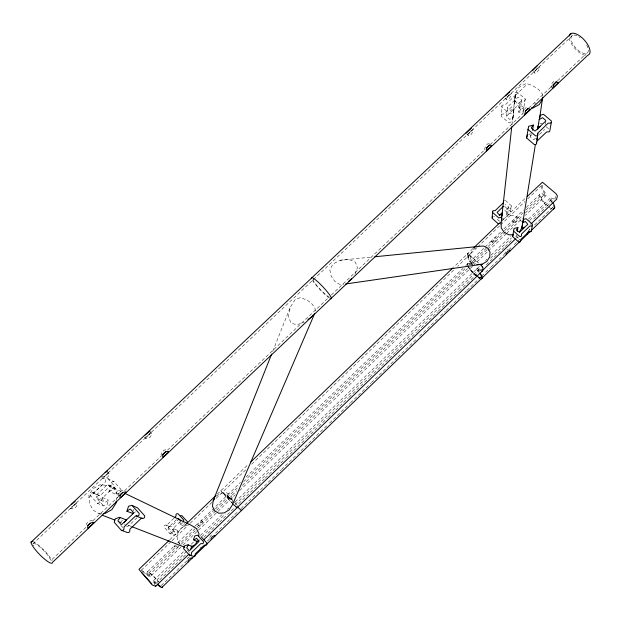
<?xml version="1.0" encoding="UTF-8"?>
<svg xmlns="http://www.w3.org/2000/svg" width="621" height="621" viewBox="0 0 621 621"><rect width="100%" height="100%" fill="white"/><g stroke="black" fill="none" stroke-linecap="round" stroke-linejoin="round"><path stroke-width="0.47" stroke-dasharray="3.1 2.33" d="M542.544 95.525L542.296 93.825L538.36 89.284L532.143 85.372L527.501 83.882L525.133 83.951L518.954 87.359L515.477 93.057L515.453 101.122L519.109 107.487L524.566 109.343M523.317 212.537L517.029 218.584L516.431 220.866L514.755 222.481L513.435 222.465L512.201 220.929L515.942 217.397L517.184 218.499L496.163 238.666L495.581 240.979L493.842 242.656L492.445 242.671L491.203 241.119L495.046 237.494L496.288 238.611L468.397 265.377M513.435 222.465L513.451 222.031M473.078 248.416L467.528 253.748L467.427 256.644L470.081 261.837M467.481 256.69L467.582 253.803L453.602 267.224M477.091 247.515L468.77 255.51L468.684 257.793L469.74 260.37M468.739 257.847L468.832 255.565L457.661 266.293M168.617 527.136L168.578 527.803L170.922 530.396L174.889 532.104L177.715 530.505L176.511 534.44L173.826 535.147L169.844 533.486L164.076 527.089L164.161 525.754L165.923 524.931L170.814 526.887L179.112 518.931M100.47 514.483L93.189 510.152L89.416 503.258L88.912 495.162L93.15 488.595L99.872 484.838L108.349 485.397L121.359 491.661M518.675 112.129L520.53 109.801L521.632 99.997L518.527 97.365L517.735 97.388L507.489 107.053L506.62 116.74L509.67 119.356L512.946 117.548L511.867 121.763L508.677 122.632L501.17 116.189L501.939 105.787L502.707 105.058L505.075 104.996L515.314 95.339L515.267 93.22L516.035 92.498L517.611 92.451L525.265 98.925L523.293 110.949L519.342 112.3L518.675 112.129L519.816 102.442L521.648 100.711M519.816 102.442L519.761 103.07L520.445 103.241L524.466 101.867L525.265 98.925M505.292 200.35L511.44 205.784L510.02 214.144L506.821 215.239L506.325 214.571L507.792 213.166L508.506 206.646L505.37 204.449M508.521 207.235L506.992 209.184L510.78 208.221L511.44 205.784M501.139 114.792L501.9 114.07L504.229 114.008L514.304 104.499L515.088 94.384M511.976 124.759L515.477 93.057M512.946 117.548L513.947 108.574L510.609 110.414L507.504 107.759L507.489 107.053M514.405 103.963L515.422 94.788M513.171 118.137L513.947 108.574M232.603 502.762L232.875 500.425M506.278 215.091L507.039 208.656M535.434 138.242L534.083 139.523L533.299 139.546L530.202 136.892L530.567 133.569M514.079 103.56L515.011 101.697L516.563 101.658L524.085 108.046M186.711 524.644L182.83 525.599L184.53 523.472M182.83 525.599L178.972 523.806L180.703 521.648M119.418 493.105L115.001 494.021L117.159 491.374L117.222 490.559L114.396 487.4L107.542 484.465L95.968 495.387L95.906 496.218L98.77 499.447L104.996 502.117L105.795 502.125L108.551 500.13L106.967 505.013L103.614 505.905L97.357 503.297L90.317 495.348L90.449 493.687L92.669 492.655L100.051 495.659L111.4 484.939L111.586 482.501L112.44 481.694L114.023 481.71L120.986 489.464L119.853 492.818M115.001 494.021L108.954 491.211L111.159 488.51L111.221 487.687L108.349 484.473M545.122 124.588L545.58 121.941M542.808 185.112C541.768 188.334 544.097 191.291 545.898 193.752L546.084 195.25L545.44 196.003L525.296 215.402M315.243 310.865L314.956 307.822L311.61 303.522L306.487 299.539L305.152 299.477L300.719 297.381L294.905 299.904L290.333 307.17L288.765 314.94L288.548 316.477L290.907 323.099L296.985 324.83L304.197 322.012M201.15 520.188L201.142 522.044L199.24 523.868L197.245 524.396L240.428 482.408M201.522 520.282L202.694 521.57L202.314 523.324L200.412 525.156L198.417 525.684L197.245 524.396M555.756 196.36L555.368 198.099L553.272 200.117M154.489 584.904L154.745 584.05L152.983 581.116L184.297 550.928M116.298 500.2L117.648 495.83L115.032 489.495L108.349 485.397M92.296 521.128L92.071 520.483L89.036 521.213L86.342 523.759L86.04 526.197L86.645 526.329M514.165 109.172L512.845 112.851L509.6 113.736L501.962 107.208L501.939 105.787M107.2 471.083L109.482 474.219L107.829 476.99L104.724 478.713L102.799 478.434L101.246 476.695M120.753 522.804L121.328 521.104L123.276 520.359M133.375 510.757L133.942 509.236M272.743 351.331L290.333 307.17M354.917 274.381L357.448 267.604L355.367 262.163L348.909 259.493L347.38 259.617L340.098 260.246L332.903 264.088L329.844 269.925L331.195 276.213L334.929 281.484L339.703 284.395L343.716 284.17M149.754 431.013L151.928 434.219L150.243 437.005L147.224 438.651L145.438 438.255L143.87 436.555M484.543 149.723L485.451 146.028L487.842 143.761L489.767 143.971L491.459 145.446M186.494 551.401L154.559 582.195L155.266 583.841M75.583 503.266L74.365 505.331L71.19 507.101M141.355 569.985L148.683 575.527L148.667 574.984A10.906 1.63 46.6 0 1 149.49 572.671A10.906 1.63 46.6 0 1 159.706 582.948M107.93 472.496L106.276 475.259L103.171 476.975L101.526 476.509M502.04 221.262L503.825 218.266L508.576 215.619L514.126 215.526L518.993 218.002L521.399 221.666M150.36 432.527L148.683 435.313L145.656 436.951M471.199 130.301L469.321 133.22L466.922 134.33L468.591 135.782L470.99 134.672L472.868 131.753L473.148 129.51L467.799 134.547L468.591 135.782M209.719 537.53L211 535.535L213.166 534.207M509.321 94.392L507.419 97.318L505.09 98.374L506.767 99.802L509.096 98.747L510.998 95.813L511.378 93.484L506.092 98.467L506.767 99.802M522.828 113.48L523.922 109.622L526.29 107.379M537.421 67.914L535.512 70.856L533.229 71.865L534.914 73.278L537.196 72.261L539.106 69.327L539.564 66.936L534.324 71.873L534.914 73.278M552.76 88.182L551.052 86.754L551.114 85.9L552.279 82.787L554.623 80.567M476.765 269.149L477.246 268.567L480.305 270.034M505.354 253.026L504.733 253.748L506.418 250.24L507.582 249.603M214.649 509.608L179.648 543.732L178.483 542.436L177.684 542.824M70.701 508.669L76.717 503.01L77.54 504.33L75.902 507.085L72.727 508.863L70.701 508.669L69.156 506.907M553.885 198.953L550.548 197.804L549.888 198.557L550.881 201.095A8.578 2.911 45.5 0 1 552.085 202.788M102.799 478.434L108.753 472.822M145.438 438.255L151.322 432.713M161.235 585.603L187.115 560.608L186.68 559.816L187.915 557.883L190.042 556.563M199.931 548.234L201.289 546.922M207.414 541.007L210.131 538.384M215.572 533.128L234.109 515.228M234.792 514.568L237.54 511.914M240.987 508.591L259.819 490.404M260.517 489.728L280.746 470.19M281.445 469.515L326.786 425.734M329.572 423.041L349.802 403.503M350.5 402.835L370.729 383.297M371.428 382.621L397.238 357.696M397.937 357.028L416.769 338.841M419.555 336.147L437.696 318.627M440.483 315.934L445.366 311.222M446.064 310.547L460.014 297.071M460.712 296.403L466.293 291.008M466.992 290.341L480.941 276.865M481.578 276.151L485.017 272.829M485.707 272.161L490.528 267.504M491.219 266.844L504.299 254.206M508.708 249.945L511.479 247.267M514.25 244.596L517.029 241.918M517.72 241.251L519.8 239.24M528.533 230.694L529.829 229.661M534.642 224.911L553.42 206.77M526.111 209.851L540.782 195.731M148.815 572.95L177.101 545.851M215.34 508.948L238.821 486.359M243.704 481.655L465.657 268.109M179.306 545.409L177.451 547.194L175.471 547.753L174.144 546.162L175.394 545.052M487.027 249.774L471.323 264.779M487.718 249.099L522.54 215.596M525.327 212.91L544.819 194.148L541.9 188.768L541.194 185.78M148.683 575.527L180.571 544.827M181.262 544.159L197.214 528.813M197.905 528.145L215.929 510.796M216.628 510.128L236.772 490.737M242.353 485.366L468.273 267.923M473.186 265.571L487.78 251.528M488.471 250.853L505.843 234.133M506.534 233.465L522.517 218.08M142.535 571.328L148.667 576.218L150.259 576.606L182.349 545.712M183.048 545.044L197.695 530.939M198.394 530.264L235.359 494.665M239.551 490.637L472.55 266.293M191.26 544.221L194.047 541.535M200.311 535.504L222.574 514.033M227.449 509.336L228.839 507.994M235.111 501.954L479.265 266.518M485.49 260.51L486.872 259.182M491.025 255.177L511.099 235.833M528.401 219.151L550.548 197.804M201.763 536.676L225.369 513.916M235.087 504.547L481.454 266.883M490.512 258.142L511.425 237.975M529.55 220.502L551.161 199.667L551.665 199.302L553.21 199.884M155.879 583.561L186.51 554.017M203.905 537.235L235.926 506.348M238.712 503.654L264.523 478.76M265.221 478.085L285.45 458.57M286.149 457.902L306.386 438.387M307.077 437.712L327.314 418.197M328.004 417.522L348.241 398.007M348.932 397.331L369.169 377.816M369.868 377.149L395.678 352.247M396.377 351.579L416.606 332.064M417.304 331.389L437.533 311.874M438.232 311.199L458.461 291.684M459.16 291.008L479.389 271.493M480.087 270.826L481.477 269.475L480.25 269.98M486.305 264.717L504.438 247.22M505.137 246.545L511.417 240.49M515.601 236.454L516.998 235.111M533.742 218.957L546.294 206.847M546.992 206.172L552.574 200.793M516.183 238.27L517.58 236.919M180.222 521.578L172.615 528.882L172.576 529.534L174.889 532.104M502.94 219.741L525.855 197.742M169.735 539.804L185.826 524.349M217.303 494.122L248.066 464.586M477.79 246.855L499.975 225.532M500.673 224.864L524.947 201.546M527.718 198.883L542.28 184.895M141.34 570.171L171.38 541.31M172.079 540.643L189.545 523.86M190.243 523.192L211.901 502.389M216.092 498.36L246.118 469.515M251.707 464.151L454.168 269.646M147.651 571.638L174.144 546.162M178.103 542.35L194.381 526.693M195.064 526.041L197.098 524.085M246.009 477.044L463.033 268.319M465.82 265.641L484.333 247.725M485.024 247.065L491.203 241.119M491.203 241.553L492.608 241.546L494.347 239.869L494.921 237.548L501.139 231.563M503.91 228.901L512.201 220.929M512.193 221.355L513.513 221.379L515.189 219.764L515.787 217.482L523.464 210.092M526.259 207.406L539.533 194.645M173.965 518.248L166.793 525.11L165.923 524.931M176.442 519.637L168.221 527.516L168.136 528.836L173.826 535.147M137.062 517.689L127.654 526.647L126.847 526.639L124.557 524.054M539.486 134.384L544.206 129.882L544.182 129.176M134.097 513.024L135.456 511.727M530.179 136.178L531.995 134.454M85.9 527.392L50.736 560.685A12.536 2.569 45.7 0 0 40.023 547.132A12.536 2.569 45.7 0 0 33.495 545.89M92.933 520.732L118.953 496.101M124.58 490.769L161.149 456.148M167.476 450.155L329.223 297.001A12.032 1.677 46.7 0 1 318.511 287.492A12.032 1.677 46.7 0 1 313.589 279.388M331.327 295.006L485.218 149.288M490.132 144.631L523.161 113.356M528.782 108.031L551.976 86.078M557.596 80.753L586.403 53.476M534.471 104.134L535.838 102.845M88.71 497.662L102.294 484.854M515.531 95.168L527.501 83.882M506.604 116.042L516.68 106.525L517.456 106.501L520.514 109.102L520.53 109.801M32.835 543.88L572.748 35.234M551.052 86.754L552.178 85.745M544.819 194.148L543.996 194.412A10.285 3.493 45.5 0 0 539.579 195.887A10.285 3.493 45.5 0 0 546.263 205.217M471.386 264.833L471.378 263.607M182.916 522.835L178.972 523.806M152.983 581.116L153.379 580.86L155.568 582.451A9.098 1.358 46.6 0 0 157.486 584.19M478.023 270.29L478.418 270.042M216.349 496.109L221.262 493.128L226.572 492.779L230.857 495.162L232.968 499.649M475.764 247.81L473.435 249.215L470.563 253.647L470.244 258.53L472.573 262.559L475.189 263.816M529.558 229.778L529.123 229.079M528.688 134.478L531.374 133.655M174.307 546.449L176.286 545.906M539.649 123.897L542.055 123.245M97.357 503.297L100.773 502.397L102.387 497.421L99.577 499.455L98.77 499.447M169.844 533.486L172.568 532.771L173.795 528.782L170.922 530.396M494.603 216.543L493.749 216.403M92.669 492.655L93.748 492.88L105.306 481.974L105.5 479.497L106.37 478.675L107.984 478.682L114.023 481.71M98.987 495.442L96.806 496.451L96.682 498.089L103.614 505.905M168.896 526.864L169.96 526.709M467.528 253.748L468.102 253.741M468.77 255.51L470.446 256.256M340.098 260.246L371.948 257.055M98.677 513.784L102.341 513.42M504.687 210.41L507.776 212.592L507.792 213.166M499.618 221.014L498.989 221.022L496.513 218.25M518.644 237.944L518.007 237.952L515.508 235.142M114.396 487.4L113.596 487.392L102.24 498.127L102.178 498.942L104.996 502.117M187.1 525.459L185.974 525.444L180.913 528.3L177.792 533.307L177.443 539.137L179.981 544.229M199.504 539.897L200.148 539.905M118.828 495.861L118.246 495.705L118.619 493.214L121.281 490.691L124.231 490.047L124.495 490.497M108.954 491.211L113.891 489.985L115.056 486.569L107.984 478.682M161.584 455.379L161.033 455.201L161.483 452.639L164.123 450.147L166.94 449.604L167.173 450.085M118.401 521.446L121.988 522.843M128.26 525.281L130.946 526.321M102.387 497.421L108.551 500.13M173.795 528.782L177.715 530.505M93.111 493.004L99.43 495.783M166.288 525.211L170.317 526.981M545.44 196.003L544.516 195.553A8.578 2.911 45.5 0 0 540.953 197.276A8.578 2.911 45.5 0 0 547.714 205.629M479.839 270.756L477.968 270.244L478.628 271.594M478.628 269.328L477.184 268.52L476.711 269.095L477.122 270.477M154.559 582.195L155.755 583.018M468.048 253.686L469.197 254.486M546.224 126.793L549.011 129.152M504.601 206.366L510.664 211.738M469.142 254.439L478.706 263.157M470.384 256.201L478.03 263.172M232.65 503.538L222.38 492.321L230.476 499.369L229.817 498.593A8.989 0.45 46.4 0 1 232.813 500.65M233.519 504.617L220.804 490.761L229.102 498.12L228.916 497.747A10.774 0.536 46.4 0 1 232.518 500.215M187.402 550.144L189.964 552.993M120.823 525.234L124.029 528.851M477.068 270.43L477.968 271.517M472.643 264.367L469.678 260.323M471.207 262.543L472.954 265.656M471.432 263.653L468.444 259.376M478.286 271.144L478.574 271.548M150.259 576.606L149.669 575.752A9.098 1.358 46.6 0 1 150.034 573.594A9.098 1.358 46.6 0 1 158.169 581.512M551.634 201.072L551.161 199.667M489.767 143.971L489.775 144.639M492.445 242.237L492.445 242.671M329.518 298.127A14.423 2.01 46.7 0 1 319.699 289.277A14.423 2.01 46.7 0 1 311.827 279.209M32.556 541.458A15.028 3.082 45.7 0 1 43.183 549.368A15.028 3.082 45.7 0 1 52.11 560.864M586.643 45.038A11.574 5.294 47.9 0 1 583.057 53.189A11.574 5.294 47.9 0 1 571.064 39.589A11.574 5.294 47.9 0 1 580.13 37.648M585.331 55.347A13.872 6.342 47.9 0 1 569.247 37.695M233.775 501.512A10.774 0.536 46.4 0 1 237.525 505.502M479.823 278.371A10.394 2.593 45.8 0 1 478.24 277.486M477.549 277.02A10.394 2.593 45.8 0 1 467.955 266.58A10.394 2.593 45.8 0 1 471.083 264.693M480.002 277.509A8.678 2.166 45.8 0 1 477.658 276.446M476.462 275.6A8.678 2.166 45.8 0 1 469.228 267.628M236.003 503.98A8.989 0.45 46.4 0 1 237.191 505.277M553.288 205.287A8.578 2.911 45.5 0 1 550.594 207.321M480.887 276.811A8.678 2.166 45.8 0 1 478.496 276.919M477.596 276.392A8.678 2.166 45.8 0 1 470.12 269.056A8.678 2.166 45.8 0 1 469.29 264.686M551.836 208.718A10.285 3.493 45.5 0 1 547.831 206.49M479.761 278.324A10.394 2.593 45.8 0 1 478.186 277.44M475.981 275.817A10.394 2.593 45.8 0 1 468.498 267.558M468.094 266.89A10.394 2.593 45.8 0 1 471.028 264.639"/><path stroke-width="0.93" d="M161.724 587.59L188.295 561.92L187.86 561.128L189.094 559.195L191.221 557.875L192.262 558.085L211.311 539.68L210.899 538.834L212.188 536.831L214.346 535.504L215.378 535.752L506.239 254.672L506.255 253.453L507.675 251.365L509.414 250.41L509.957 251.07L527.291 234.334L527.338 233.131L528.719 231.097M198.782 536.334L198.93 533.532L196.368 528.455L191.633 525.506L124.829 493.33M190.437 549.267L192.184 546.449L187.891 544.757L184.476 545.921L183.591 548.692L189.436 555.182L194.458 556.563L195.141 555.904L195.258 553.901L204.293 545.168L206.234 545.191L206.909 544.539L206.979 543.204L201.196 536.847M116.228 501.139L116.088 503.026L111.858 509.647L105.089 513.443L103.257 513.427M203.719 539.905L482.75 270.64L482.967 267.837L482.439 266.813M539.207 119.519L540.286 115.219L543.546 114.334L551.324 120.916L551.37 122.353L550.602 123.09L548.203 123.152L537.902 132.956L536.567 143.73L535.799 144.46L534.223 144.499L526.6 137.947L528.642 126.28L533.369 125.069L531.475 127.46L531.491 128.182L534.642 130.876L535.442 130.852L545.735 121.064L545.712 120.342L542.552 117.672L539.207 119.519L537.786 128.361L540.293 126.56M520.771 240.474L520.01 242.043L518.745 242.066L512.612 236.585L514.072 228.466L517.883 227.503L516.361 230.065L519.529 232.301L527.834 224.29L525.296 221.456L522.595 222.962L521.671 228.714L524.334 227.232M500.968 222.737L498.174 223.739L492.119 218.328L492.624 211.287L493.245 210.69L495.154 210.651L503.429 202.725L503.398 200.971L504.019 200.373M75.157 501.341L71.702 504.252M511.766 126.684L501.139 222.76L501.24 227.899L504.112 232.324L508.987 234.823L513.451 234.754M501.815 220.036L502.001 218.367M271.664 354.04L213.127 500.945L212.475 506.332L214.563 510.835L218.848 513.249L224.181 512.907L229.118 509.895L232.339 505.044L314.653 313.574M536.567 143.73L536.397 142.147M517.309 231.299L517.883 227.503M532.577 130.317L533.369 125.069M188.442 544.943L186.673 547.807L189.04 550.439L189.7 550.447L198.867 541.597L198.906 540.93L196.523 538.306L194.233 539.882L193.504 539.354L194.854 535.923L197.587 535.201L203.447 541.652L203.377 543.002L202.687 543.67L200.723 543.647L191.547 552.496L191.439 554.53L190.74 555.197L189.436 555.182M522.315 225.648L522.626 223.739M522.936 221.829L535.372 144.561M537.833 129.3L538.135 127.39M539.672 117.85L542.692 97.171M536.816 139.554L537.095 137.831M537.522 135.238L537.802 133.515M133.414 513.668L126.925 511.262L128.524 506.255L131.955 505.347L137.621 507.924L144.701 515.818L144.592 517.472L143.73 518.294L141.316 518.271L129.89 529.162L129.711 531.661L128.85 532.484L127.235 532.469L121.351 530.318L114.186 522.222L115.359 518.76L119.643 517.301L126.218 519.893L124.045 522.579M120.327 517.526L118.114 520.258L118.052 521.104L120.963 524.388L121.778 524.396L133.422 513.319L133.476 512.48L130.557 509.22L129.742 509.212L126.925 511.262M520.584 239.683L528.789 231.757L530.691 231.726L531.312 231.128L532.368 225.4L532.337 224.212L526.103 218.701L523.48 219.407L522.595 222.962M551.37 122.353L549.748 131.155L548.987 131.885L546.627 131.947L537.181 140.951M512.612 236.585L513.257 234.148M526.6 137.947L527.392 135.013M522.051 226.417L521.671 228.714M538.073 126.125L537.786 128.361M502.179 215.099L501.395 217.226L498.779 217.932L492.639 212.46L492.624 211.287M187.006 523.744L187.581 521.935L181.875 515.663L180.602 515.655M183.211 521.919L183.8 520.095L178.025 513.738L176.729 513.722L176.038 514.382L175.922 516.377L174.617 517.619M466.092 133.197L471.479 128.05M169.036 540.472L138.949 569.364L152.487 585.122L155.677 586.263L156.05 585.401M149.684 431.16L145.236 435.01M519.335 232.075L522.013 227.558M542.746 98.77L539.276 104.507L533.059 107.945L531.273 107.992M213.127 500.945L214.734 498.523M312.953 315.189L311.649 316.842L307.962 319.512M215.378 535.752L211.311 539.68M351.408 278.813L348.412 281.592M192.262 558.085L188.295 561.92M509.352 92.459L509.694 92.055L508.871 92.599M528.083 108.357L525.195 111.299M556.331 81.623L552.737 85.24M505.463 95.929L508.281 93.158M532.632 70.46L537.118 65.997M165.815 451.56L162.213 454.929M486.359 148.085L488.836 145.663M532.368 225.4L531.739 226.005L529.814 226.036L521.5 234.055L521.547 235.848L520.918 236.454L519.63 236.477L513.412 230.927M531.56 230.205L554.685 207.872M198.968 540.417L197.307 541.512L193.643 539.936M481.531 271.338L515.484 238.938M530.839 224.127L556.649 199.217L557.402 195.925L555.974 193.651L542.451 182.24L527.245 196.407M155.677 586.263L189.102 554.01M499.237 215.634L502.645 212.374M473.776 247.748L499.47 223.079M186.525 523.682L215.906 495.465M250.868 461.9L452.903 267.899M492.104 217.164L492.717 216.574M503.305 206.428L497.095 212.382L499.602 215.192L501.721 213.756L502.467 214.191M537.972 135.114L537.188 135.859L535.589 135.898L527.827 129.261M31.05 542.195L571.39 33.41M119.574 495.302L122.143 492.958M88.135 525.094L90.115 523.286M530.303 231.346L527.291 234.334M105.174 472.736L107.2 471.083M506.239 254.672L509.957 251.07M345.587 283.991L482.168 264.228L486.848 261.402L489.713 256.947L490.008 252.056L487.664 248.043L483.301 245.978L374.843 256.76M481.477 271.284L482.696 270.585M191.136 546.876L195.499 544.407L197.167 540.938M142.395 518.496L135.696 515.872L124.053 526.957L123.874 529.496L122.989 530.334L121.351 530.318M476.936 264.647L482.168 264.228M177.746 518.388L178.398 518.395L180.742 520.98M125.543 519.668L126.218 519.893M191.641 546.27L192.184 546.449M102.263 515.182L114.815 520.056M131.846 526.67L184.732 547.217M136.341 515.748L138.157 515.896L139.034 515.057L139.143 513.373L131.955 505.347M480.002 264.344L481.415 265.633M151.772 583.864L141.503 572.368M233.519 504.617L237.137 507.652L237.098 507.202M481.36 265.578L482.494 266.867M132.529 513.024L132.692 513.738M531.273 229.956L531.312 231.128M311.595 278.689A14.423 2.01 46.7 0 1 322.392 286.281A14.423 2.01 46.7 0 1 330.76 298.732M32.556 541.458A15.028 3.082 45.7 0 0 39.007 553.893A15.028 3.082 45.7 0 0 52.506 562.347L587.753 55.269A13.872 6.342 47.9 0 0 583.779 39.449A13.872 6.342 47.9 0 0 569.31 35.995M241.507 510.167A10.774 0.536 46.4 0 1 237.595 506.969M479.87 273.178A10.394 2.593 45.8 0 1 481.058 278.767M552.814 202.687A10.285 3.493 45.5 0 1 553.218 208.959M479.816 273.131A10.394 2.593 45.8 0 1 481.003 278.713M160.552 586.263A9.098 1.358 46.6 0 1 157.486 584.19M162.159 586.822A10.906 1.63 46.6 0 1 157.292 584.454M529.814 109.125L529.791 109.808L524.528 114.924L525.63 111.074L527.99 108.83L529.814 109.125M558.085 82.345L558.038 83.043L552.76 88.182L553.994 84.215L556.338 81.995L558.085 82.345M87.91 525.545L87.6 527.982L88.213 528.114L93.926 522.696L93.639 522.269L90.604 522.998L87.91 525.545M120.195 494.976L119.822 497.468L120.404 497.615L126.071 492.251L125.807 491.801L122.865 492.453L120.195 494.976M163.082 454.37L162.624 456.924L163.168 457.103L168.524 452.173L168.532 451.327L165.714 451.871L163.082 454.37M487.151 147.511L486.227 151.198L491.467 146.114L491.459 145.446L489.542 145.244L487.151 147.511"/></g></svg>
